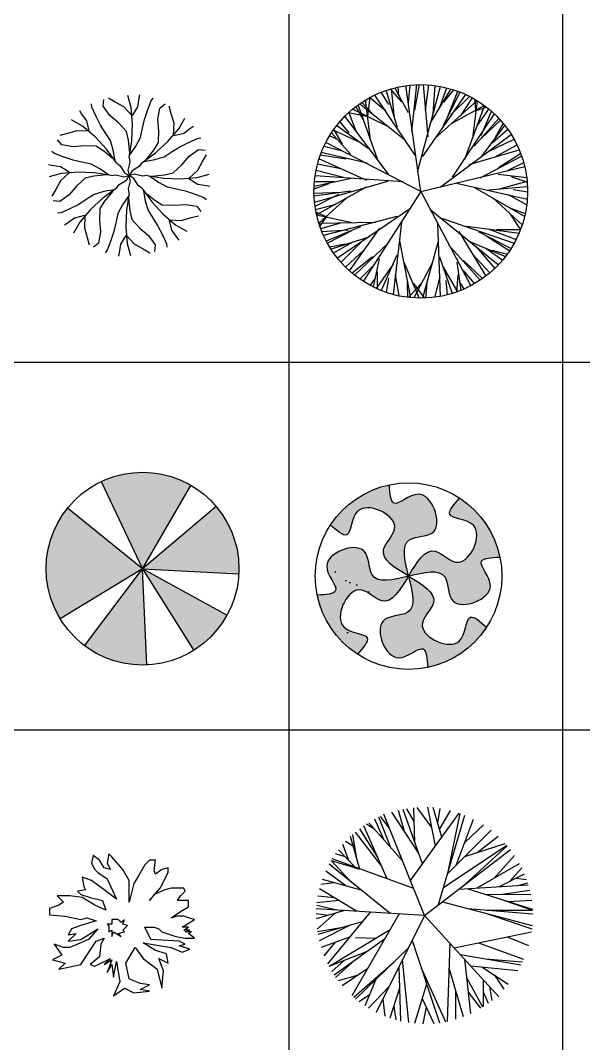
# Model space of a CAD drawing. Header units: millimetres. Extents: x -4017 to 59953, y -688 to 66564.
# Drawn here: x 44134 to 48567, y 26138 to 34195 of the extents above; entities that cross this region are included whole.
import ezdxf

# ---------------------------------------------------------------- set-up
doc = ezdxf.new("R2010")
doc.units = ezdxf.units.MM
doc.layers.add('www.cad-blocks.net', color=7, linetype='Continuous')

# ---------------------------------------------------------------- blocks, each defined once
blk = doc.blocks.new('A$C516926BB')
for p, q in [((48.7041, 38.5194), (48.7041, 0)), ((50.8593, 38.5194), (50.8593, 0)), ((0, 22.1292), (62.4121, 22.1292)), ((0, 19.2339), (62.4121, 19.2339))]:
    blk.add_line(p, q)
blk = doc.blocks.new('A$C7483097A')
for p, q in [((0.4303, 1.1815), (0.4357, 1.2341)), ((0.5249, 1.213), (0.4726, 1.2445)), ((0.5933, 1.1761), (0.5249, 1.213)), ((0.651, 1.1711), (0.6248, 1.2656)), ((0.7036, 1.1761), (0.714, 1.2445)), ((0.714, 1.2445), (0.7194, 1.2706)), ((0.7824, 1.1553), (0.8085, 1.2234)), ((0.8085, 1.2234), (0.8243, 1.2445)), ((0.2602, 1.1217), (0.2455, 1.144)), ((0.342, 1.1736), (0.3382, 1.1997)), ((0.3716, 1.107), (0.342, 1.1736)), ((0.483, 1.1081), (0.4303, 1.1815)), ((0.6563, 1.1081), (0.5933, 1.1761)), ((0.6617, 1.0397), (0.651, 1.1711)), ((0.6617, 1.1081), (0.7036, 1.1761)), ((0.7562, 1.0766), (0.7824, 1.1553)), ((0.8619, 1.0773), (0.8766, 1.1664)), ((0.8766, 1.1664), (0.9176, 1.1999)), ((0.9657, 1.1219), (0.951, 1.1811)), ((0.2675, 1.0252), (0.1822, 1.0736)), ((0.3012, 1.066), (0.2602, 1.1217)), ((0.3197, 0.9883), (0.3012, 1.066)), ((0.4088, 1.0329), (0.3716, 1.107)), ((0.5514, 1.0501), (0.483, 1.1081)), ((0.6144, 0.9821), (0.5514, 1.0501)), ((0.7405, 1.0082), (0.7562, 1.0766)), ((0.8693, 0.9879), (0.8619, 1.0773)), ((0.988, 1.0474), (0.9657, 1.1219)), ((0.9845, 0.9547), (0.988, 1.0474)), ((1.0252, 1.0031), (1.0736, 1.0884)), ((0.2232, 0.988), (0.1488, 0.9657)), ((0.3159, 0.9845), (0.2232, 0.988)), ((0.368, 0.9399), (0.2675, 1.0252)), ((0.446, 0.9734), (0.4088, 1.0329)), ((0.4868, 0.9103), (0.446, 0.9734)), ((0.6302, 0.9137), (0.6144, 0.9821)), ((0.6563, 0.9083), (0.6617, 1.0397)), ((0.7247, 0.9348), (0.7405, 1.0082)), ((0.8657, 0.8953), (0.8693, 0.9879)), ((0.9399, 0.9026), (1.0252, 1.0031)), ((0.9883, 0.9509), (1.066, 0.9694)), ((1.066, 0.9694), (1.1217, 1.0104)), ((1.1217, 1.0104), (1.144, 1.0251)), ((0.1042, 0.8766), (0.0708, 0.9176)), ((0.1488, 0.9657), (0.0895, 0.951)), ((0.4571, 0.8432), (0.368, 0.9399)), ((0.509, 0.8359), (0.4868, 0.9103)), ((0.6404, 0.8134), (0.6302, 0.9137)), ((0.6352, 0.7769), (0.6563, 0.9083)), ((0.6878, 0.8664), (0.7247, 0.9348)), ((0.8285, 0.8358), (0.8657, 0.8953)), ((0.8432, 0.8135), (0.9399, 0.9026)), ((1.0329, 0.8618), (1.107, 0.899)), ((1.107, 0.899), (1.1736, 0.9286)), ((1.1736, 0.9286), (1.1997, 0.9324)), ((0.0473, 0.8085), (0.0261, 0.8243)), ((0.1153, 0.7824), (0.0473, 0.8085)), ((0.1933, 0.8619), (0.1042, 0.8766)), ((0.2827, 0.8693), (0.1933, 0.8619)), ((0.3753, 0.8657), (0.2827, 0.8693)), ((0.4348, 0.8285), (0.3753, 0.8657)), ((0.5129, 0.7649), (0.4348, 0.8285)), ((0.5351, 0.7354), (0.4571, 0.8432)), ((0.5239, 0.7541), (0.509, 0.8359)), ((0.6406, 0.7981), (0.6878, 0.8664)), ((0.7354, 0.7355), (0.8432, 0.8135)), ((0.7649, 0.7577), (0.8285, 0.8358)), ((0.9103, 0.7839), (0.9734, 0.8246)), ((0.9734, 0.8246), (1.0329, 0.8618)), ((1.1081, 0.7876), (1.1815, 0.8403)), ((1.1815, 0.8403), (1.2341, 0.8349)), ((0.194, 0.7562), (0.1153, 0.7824)), ((0.2624, 0.7405), (0.194, 0.7562)), ((0.3358, 0.7247), (0.2624, 0.7405)), ((0.5351, 0.7354), (0.5647, 0.7134)), ((0.6406, 0.7404), (0.6248, 0.6774)), ((0.6352, 0.7769), (0.6406, 0.7404)), ((0.7354, 0.7355), (0.7134, 0.7059)), ((0.7541, 0.7467), (0.8359, 0.7616)), ((0.8359, 0.7616), (0.9103, 0.7839)), ((1.0501, 0.7192), (1.1081, 0.7876)), ((1.1761, 0.6773), (1.213, 0.7457)), ((1.213, 0.7457), (1.2445, 0.798)), ((0.0261, 0.714), (0, 0.7194)), ((0.0995, 0.651), (0.005, 0.6248)), ((0.0945, 0.7036), (0.0261, 0.714)), ((0.1625, 0.6617), (0.0945, 0.7036)), ((0.1625, 0.6563), (0.0945, 0.5933)), ((0.2309, 0.6617), (0.0995, 0.651)), ((0.3623, 0.6563), (0.2309, 0.6617)), ((0.4042, 0.6878), (0.3358, 0.7247)), ((0.4937, 0.6352), (0.3623, 0.6563)), ((0.4726, 0.6406), (0.4042, 0.6878)), ((0.5647, 0.7134), (0.5981, 0.6577)), ((0.5982, 0.6576), (0.6353, 0.6353)), ((0.6248, 0.6773), (0.6353, 0.6353)), ((0.6576, 0.6725), (0.6353, 0.6353)), ((0.6773, 0.6458), (0.6353, 0.6353)), ((0.7134, 0.7059), (0.6577, 0.6725)), ((0.7404, 0.63), (0.6774, 0.6458)), ((0.9137, 0.6404), (0.9821, 0.6562)), ((0.9821, 0.6562), (1.0501, 0.7192)), ((1.1081, 0.6143), (1.1761, 0.6773)), ((1.1711, 0.6197), (1.2656, 0.6458)), ((0.0945, 0.5933), (0.0576, 0.5249)), ((0.2885, 0.6144), (0.2205, 0.5514)), ((0.3569, 0.6302), (0.2885, 0.6144)), ((0.4572, 0.6404), (0.3569, 0.6302)), ((0.4937, 0.6352), (0.5302, 0.6406)), ((0.5302, 0.6406), (0.5932, 0.6248)), ((0.5352, 0.5351), (0.5573, 0.5647)), ((0.5573, 0.5647), (0.613, 0.5981)), ((0.5933, 0.6248), (0.6353, 0.6353)), ((0.613, 0.5982), (0.6353, 0.6353)), ((0.63, 0.5302), (0.6458, 0.5932)), ((0.6458, 0.5933), (0.6353, 0.6353)), ((0.6725, 0.613), (0.6353, 0.6353)), ((0.7059, 0.5573), (0.6725, 0.613)), ((0.7769, 0.6354), (0.7404, 0.63)), ((0.7769, 0.6354), (0.9083, 0.6143)), ((0.7981, 0.63), (0.8664, 0.5828)), ((0.8134, 0.6302), (0.9137, 0.6404)), ((0.8664, 0.5828), (0.9348, 0.5459)), ((0.9083, 0.6143), (1.0397, 0.6089)), ((1.0397, 0.6089), (1.1711, 0.6197)), ((1.1081, 0.6089), (1.1761, 0.567)), ((1.1761, 0.567), (1.2445, 0.5566)), ((0.0576, 0.5249), (0.0261, 0.4726)), ((0.2205, 0.5514), (0.1625, 0.483)), ((0.3603, 0.4868), (0.2973, 0.446)), ((0.4347, 0.509), (0.3603, 0.4868)), ((0.5352, 0.5351), (0.4274, 0.4571)), ((0.5165, 0.5239), (0.4347, 0.509)), ((0.5058, 0.5129), (0.4421, 0.4348)), ((0.6354, 0.4937), (0.6143, 0.3623)), ((0.6354, 0.4937), (0.63, 0.5302)), ((0.7355, 0.5352), (0.7059, 0.5573)), ((0.7355, 0.5352), (0.8135, 0.4274)), ((0.7467, 0.5165), (0.7616, 0.4347)), ((0.7577, 0.5058), (0.8358, 0.4421)), ((0.9348, 0.5459), (1.0082, 0.5301)), ((1.0082, 0.5301), (1.0766, 0.5144)), ((1.0766, 0.5144), (1.1553, 0.4882)), ((1.1553, 0.4882), (1.2234, 0.4621)), ((1.2445, 0.5566), (1.2706, 0.5513)), ((0.0891, 0.4303), (0.0365, 0.4357)), ((0.1625, 0.483), (0.0891, 0.4303)), ((0.2378, 0.4088), (0.1636, 0.3716)), ((0.2973, 0.446), (0.2378, 0.4088)), ((0.4274, 0.4571), (0.3307, 0.368)), ((0.4421, 0.4348), (0.4049, 0.3753)), ((0.5828, 0.4042), (0.5459, 0.3358)), ((0.63, 0.4726), (0.5828, 0.4042)), ((0.6302, 0.4572), (0.6404, 0.3569)), ((0.7616, 0.4347), (0.7839, 0.3603)), ((0.8135, 0.4274), (0.9026, 0.3307)), ((0.8358, 0.4421), (0.8953, 0.4049)), ((0.8953, 0.4049), (0.9879, 0.4014)), ((0.9879, 0.4014), (1.0773, 0.4087)), ((1.0773, 0.4087), (1.1664, 0.394)), ((1.2234, 0.4621), (1.2445, 0.4463)), ((0.097, 0.342), (0.0709, 0.3382)), ((0.1636, 0.3716), (0.097, 0.342)), ((0.3307, 0.368), (0.2454, 0.2675)), ((0.4049, 0.3753), (0.4014, 0.2827)), ((0.5459, 0.3358), (0.5301, 0.2624)), ((0.6143, 0.3623), (0.6089, 0.2309)), ((0.6404, 0.3569), (0.6562, 0.2885)), ((0.7839, 0.3603), (0.8246, 0.2973)), ((0.9026, 0.3307), (1.0031, 0.2454)), ((1.1664, 0.394), (1.1999, 0.353)), ((0.1489, 0.2602), (0.1266, 0.2455)), ((0.2046, 0.3012), (0.1489, 0.2602)), ((0.2454, 0.2675), (0.197, 0.1822)), ((0.2823, 0.3197), (0.2046, 0.3012)), ((0.2861, 0.3159), (0.2826, 0.2232)), ((0.4014, 0.2827), (0.4087, 0.1933)), ((0.5301, 0.2624), (0.5144, 0.194)), ((0.6562, 0.2885), (0.7192, 0.2205)), ((0.8246, 0.2973), (0.8618, 0.2378)), ((0.9509, 0.2823), (0.9694, 0.2046)), ((0.9547, 0.2861), (1.0474, 0.2826)), ((1.0031, 0.2454), (1.0884, 0.197)), ((1.0474, 0.2826), (1.1219, 0.3049)), ((1.1219, 0.3049), (1.1811, 0.3196)), ((0.2826, 0.2232), (0.3049, 0.1488)), ((0.4087, 0.1933), (0.394, 0.1042)), ((0.5144, 0.194), (0.4882, 0.1153)), ((0.6089, 0.1625), (0.567, 0.0945)), ((0.6089, 0.2309), (0.6197, 0.0995)), ((0.6143, 0.1625), (0.6773, 0.0945)), ((0.7192, 0.2205), (0.7876, 0.1625)), ((0.7876, 0.1625), (0.8403, 0.0891)), ((0.8618, 0.2378), (0.899, 0.1636)), ((0.899, 0.1636), (0.9286, 0.097)), ((0.9694, 0.2046), (1.0104, 0.1489)), ((0.3049, 0.1488), (0.3196, 0.0895)), ((0.394, 0.1042), (0.353, 0.0708)), ((0.4882, 0.1153), (0.4621, 0.0473)), ((0.567, 0.0945), (0.5566, 0.0261)), ((0.6197, 0.0995), (0.6458, 0.005)), ((0.6773, 0.0945), (0.7457, 0.0576)), ((0.8403, 0.0891), (0.8349, 0.0365)), ((0.9286, 0.097), (0.9324, 0.0709)), ((1.0104, 0.1489), (1.0251, 0.1266)), ((0.4621, 0.0473), (0.4463, 0.0261)), ((0.5566, 0.0261), (0.5513, 0)), ((0.7457, 0.0576), (0.798, 0.0261))]:
    blk.add_line(p, q)
blk = doc.blocks.new('A$C471C2EE2')
for p, q in [((0.5892, 1.5246), (0.5299, 1.6228)), ((0.6574, 1.3441), (0.5691, 1.6373)), ((0.691, 1.5454), (0.603, 1.6481)), ((0.6345, 1.4174), (0.6109, 1.6504)), ((0.745, 1.459), (0.6372, 1.6574)), ((0.6697, 1.5936), (0.6638, 1.6636)), ((0.8413, 0.8413), (0.724, 1.6743)), ((0.744, 1.5378), (0.7566, 1.6783)), ((0.7695, 1.3141), (0.8093, 1.6819)), ((0.7932, 1.4804), (0.8322, 1.6825)), ((0.8162, 0.9957), (0.9973, 1.6679)), ((0.8986, 1.272), (0.8627, 1.6823)), ((0.8791, 1.481), (0.9048, 1.6801)), ((0.9179, 1.3814), (1.0813, 1.6476)), ((0.9376, 1.4514), (0.955, 1.6748)), ((0.9919, 1.5045), (1.0457, 1.6573)), ((1.0202, 1.3628), (1.1518, 1.6231)), ((1.0236, 1.545), (1.1008, 1.6415)), ((1.0542, 1.4318), (1.1335, 1.6301)), ((0.4551, 1.4562), (0.378, 1.5435)), ((0.4446, 1.2487), (0.4064, 1.5614)), ((0.4235, 1.4349), (0.4424, 1.582)), ((0.5672, 1.4726), (0.4379, 1.5795)), ((0.7978, 1.1259), (0.4784, 1.6003)), ((0.8541, 1.1144), (1.1971, 1.6036)), ((0.9511, 1.2572), (1.2851, 1.5559)), ((1.0766, 1.4444), (1.2258, 1.5895)), ((1.1587, 1.4417), (1.2489, 1.5772)), ((1.2509, 1.2609), (1.2879, 1.5542)), ((1.2758, 1.4713), (1.2688, 1.5658)), ((0.4173, 1.4305), (0.2721, 1.4608)), ((0.3345, 1.307), (0.2759, 1.4643)), ((0.5863, 1.3496), (0.3033, 1.4881)), ((0.3868, 1.4076), (0.3296, 1.509)), ((0.4998, 1.0942), (0.3481, 1.5228)), ((0.7142, 1.2468), (0.3589, 1.5305)), ((1.082, 1.376), (1.3414, 1.5177)), ((1.0908, 0.9531), (1.4206, 1.4513)), ((1.1882, 1.0957), (1.344, 1.5158)), ((1.2687, 1.4762), (1.3592, 1.5042)), ((1.284, 1.3563), (1.3771, 1.4898)), ((1.3165, 1.2809), (1.397, 1.4729)), ((0.2782, 1.3033), (0.2049, 1.3915)), ((0.5866, 0.9756), (0.2431, 1.4328)), ((1.2613, 1.1985), (1.4554, 1.4163)), ((1.313, 1.2554), (1.4686, 1.4018)), ((1.4295, 1.2684), (1.4911, 1.3755)), ((0.2891, 1.1346), (0.137, 1.3015)), ((0.3647, 1.2254), (0.1523, 1.324)), ((0.2252, 1.214), (0.157, 1.3307)), ((0.4264, 1.1798), (0.1784, 1.3592)), ((1.316, 1.1101), (1.5039, 1.3596)), ((1.4035, 1.224), (1.526, 1.33)), ((0.8413, 0.8413), (0.0926, 1.225)), ((0.1867, 1.2499), (0.1225, 1.2784)), ((0.9942, 0.8745), (1.5536, 1.2889)), ((1.3739, 1.1541), (1.5754, 1.2521)), ((0.4181, 1.064), (0.0575, 1.1469)), ((0.2151, 1.1614), (0.0782, 1.1955)), ((1.2212, 1.0522), (1.6162, 1.1688)), ((1.4228, 1.1105), (1.5988, 1.2072)), ((1.4537, 1.0303), (1.6275, 1.1405)), ((0.2245, 1.0151), (0.0279, 1.0561)), ((0.4155, 0.9282), (0.0397, 1.0966)), ((0.2532, 1.0961), (0.0495, 1.1255)), ((1.3076, 0.9474), (1.6354, 1.119)), ((1.5251, 1.0055), (1.6512, 1.0686)), ((0.2332, 0.9501), (0.0165, 1.0069)), ((0.8413, 0.8413), (1.6595, 1.0369)), ((1.4514, 0.9777), (1.6755, 0.9499)), ((0.1166, 0.8996), (0.0002, 0.8583)), ((0.3058, 0.9459), (0.0008, 0.8787)), ((0.1653, 0.9163), (0.0033, 0.9155)), ((0.579, 0.9186), (0.0044, 0.7549)), ((0.7035, 0.9155), (0.0091, 0.9647)), ((1.1221, 0.9049), (1.6804, 0.7812)), ((1.4531, 0.8596), (1.6786, 0.9229)), ((1.5516, 0.959), (1.6793, 0.9147)), ((0.2136, 0.8336), (0.0002, 0.8236)), ((0.2899, 0.8432), (0.0008, 0.8041)), ((0.1943, 0.8165), (0.0083, 0.7231)), ((0.4123, 0.8738), (0.0206, 0.656)), ((0.8413, 0.8413), (0.3884, 0.1323)), ((0.8413, 0.8413), (1.2356, 0.0981)), ((1.2651, 0.8713), (1.6592, 0.6445)), ((1.3765, 0.8541), (1.6817, 0.8791)), ((1.5291, 0.8172), (1.6759, 0.7359)), ((1.5695, 0.8566), (1.6825, 0.8374)), ((0.17, 0.7381), (0.0124, 0.6973)), ((0.2572, 0.789), (0.0383, 0.5903)), ((1.4076, 0.7899), (1.64, 0.5772)), ((0.1036, 0.6371), (0.0166, 0.6748)), ((0.3106, 0.5918), (0.0214, 0.6529)), ((0.1014, 0.6455), (0.0452, 0.5691)), ((0.7598, 0.7077), (0.185, 0.3149)), ((0.9117, 0.7016), (1.4531, 0.2638)), ((1.5447, 0.6622), (1.626, 0.5382)), ((1.5548, 0.7067), (1.6643, 0.667)), ((0.4872, 0.5968), (0.0393, 0.5873)), ((0.2096, 0.5918), (0.0529, 0.5475)), ((0.6538, 0.6422), (0.0751, 0.4938)), ((0.6891, 0.5968), (0.6231, 0.0288)), ((0.9732, 0.5853), (0.9933, 0.0139)), ((1.0121, 0.6277), (1.577, 0.4332)), ((1.204, 0.5674), (1.6157, 0.5125)), ((0.2702, 0.5363), (0.0625, 0.5232)), ((0.3661, 0.5615), (0.0968, 0.4495)), ((0.2954, 0.5313), (0.1061, 0.4323)), ((0.5175, 0.5514), (0.2779, 0.2165)), ((1.1406, 0.5263), (1.3525, 0.1731)), ((1.2924, 0.5242), (1.5518, 0.3908)), ((1.3604, 0.4883), (1.5411, 0.3744)), ((1.3705, 0.5472), (1.5919, 0.4615)), ((1.4362, 0.5422), (1.6276, 0.5422)), ((0.245, 0.4254), (0.1236, 0.4023)), ((0.4317, 0.4809), (0.1345, 0.385)), ((0.2954, 0.4355), (0.1551, 0.3545)), ((0.3711, 0.4406), (0.2126, 0.2822)), ((0.5882, 0.4355), (0.3187, 0.182)), ((0.674, 0.4506), (0.7592, 0.004)), ((0.9766, 0.4384), (0.8557, 0.0001)), ((1.0609, 0.4165), (1.3091, 0.1421)), ((1.2205, 0.4491), (1.509, 0.3296)), ((1.2776, 0.404), (1.4229, 0.2334)), ((0.3964, 0.3801), (0.2473, 0.2455)), ((0.462, 0.3246), (0.3009, 0.1965)), ((0.6538, 0.3397), (0.5301, 0.0596)), ((0.9878, 0.3263), (1.0885, 0.0371)), ((1.2476, 0.3457), (1.3854, 0.1996)), ((1.3527, 0.3929), (1.486, 0.3009)), ((1.4022, 0.3788), (1.5213, 0.346)), ((0.462, 0.249), (0.3611, 0.1505)), ((0.5125, 0.3095), (0.4653, 0.0887)), ((0.6235, 0.2692), (0.4898, 0.0769)), ((0.7043, 0.2893), (0.8291, 0.0001)), ((0.9334, 0.2801), (0.7857, 0.0018)), ((1.0123, 0.2535), (1.13, 0.0511)), ((1.1262, 0.2848), (1.1554, 0.0609)), ((1.1777, 0.2958), (1.3279, 0.1551)), ((0.4973, 0.2087), (0.4973, 0.0735)), ((0.6387, 0.1835), (0.6674, 0.0182)), ((0.9903, 0.1693), (0.9484, 0.0068)), ((1.1332, 0.1831), (1.1223, 0.0483)), ((1.1716, 0.2204), (1.2643, 0.1141)), ((0.4822, 0.1583), (0.4411, 0.1013)), ((0.5882, 0.1583), (0.5693, 0.0452)), ((0.7346, 0.123), (0.7362, 0.0066)), ((0.8441, 0.1154), (0.7445, 0.0056)), ((0.78, 0.118), (0.8705, 0.0005)), ((0.8898, 0.1168), (0.8788, 0.0008)), ((1.0385, 0.1401), (1.0483, 0.0259)), ((1.1442, 0.1316), (1.1806, 0.0715))]:
    blk.add_line(p, q)
blk.add_circle((0.8413, 0.8413), 0.8413)
blk.add_point((0.8413, 0.8413))
blk.add_point((0.8413, 0.8413))
blk.add_point((0.8413, 0.8413))
blk.add_point((0.8413, 0.8413))
blk = doc.blocks.new('A$C6AF2727C')
h = blk.add_hatch(color=256)
h.paths.add_polyline_path([(0.949, 0.949), (1.425, 1.769, 0.247167), (0.542, 1.806)])
h.paths.add_polyline_path([(0.21, 1.543, 0.17108), (0, 0.949, 0.137522), (0.138, 0.455), (0.949, 0.949)])
h.paths.add_polyline_path([(0.949, 0.949), (0.379, 0.19, 0.173682), (0.99, 0.001)])
h.paths.add_polyline_path([(0.949, 0.949), (1.453, 0.145, 0.127631), (1.78, 0.492)])
h.paths.add_polyline_path([(0.949, 0.949), (1.896, 0.899, 0.013125), (1.897, 0.949, 0.177006), (1.674, 1.56)])
for points in [[(0.542, 1.806), (0.949, 0.949), (0.21, 1.543)], [(1.674, 1.56), (0.949, 0.949), (1.425, 1.769)], [(0.379, 0.19), (0.949, 0.949), (0.138, 0.455)], [(1.78, 0.492), (0.949, 0.949), (1.896, 0.899)], [(0.99, 0.001), (0.949, 0.949), (1.453, 0.145)]]:
    blk.add_lwpolyline(points)
blk.add_circle((0.949, 0.949), 0.949)
blk = doc.blocks.new('A$C17625ABE')
h = blk.add_hatch(color=256)
edge = h.paths.add_edge_path()
edge.add_spline(control_points=[(0.6122, 0.6122), (0.5102, 0.5868), (0.3362, 0.5434), (0.3702, 0.8751), (-0.0386, 0.7249), (0.2005, 0.4977), (0.0686, 0.4903), (0.0129, 0.4871)], knot_values=[0, 0, 0, 0, 0.239287, 0.408103, 0.671023, 0.841481, 0.966007, 0.966007, 0.966007, 0.966007], degree=3, periodic=0)
edge.add_arc((0.6122, 0.6122), 0.6122, 191.78919, 236.78919)
edge.add_spline(control_points=[(0.2769, 0.1), (0.314, 0.1416), (0.402, 0.2401), (0.0723, 0.2317), (0.2552, 0.627), (0.4657, 0.3684), (0.558, 0.5221), (0.6122, 0.6122)], knot_values=[0, 0, 0, 0, 0.124526, 0.294984, 0.557904, 0.72672, 0.966007, 0.966007, 0.966007, 0.966007], degree=3, periodic=0)
edge = h.paths.add_edge_path()
edge.add_spline(control_points=[(0.6122, 0.6122), (0.6376, 0.5102), (0.681, 0.3362), (0.3493, 0.3702), (0.4995, -0.0386), (0.7267, 0.2005), (0.7342, 0.0686), (0.7373, 0.0129)], knot_values=[0, 0, 0, 0, 0.239287, 0.408103, 0.671023, 0.841481, 0.966007, 0.966007, 0.966007, 0.966007], degree=3, periodic=0)
edge.add_arc((0.6122, 0.6122), 0.6122, 281.78919, 326.78919)
edge.add_spline(control_points=[(1.1244, 0.2769), (1.0828, 0.314), (0.9843, 0.402), (0.9927, 0.0723), (0.5974, 0.2552), (0.8561, 0.4657), (0.7023, 0.558), (0.6122, 0.6122)], knot_values=[0, 0, 0, 0, 0.124526, 0.294984, 0.557904, 0.72672, 0.966007, 0.966007, 0.966007, 0.966007], degree=3, periodic=0)
edge = h.paths.add_edge_path()
edge.add_spline(control_points=[(0.6122, 0.6122), (0.7142, 0.6376), (0.8882, 0.681), (0.8542, 0.3493), (1.263, 0.4995), (1.024, 0.7267), (1.1558, 0.7342), (1.2115, 0.7373)], knot_values=[0, 0, 0, 0, 0.239287, 0.408103, 0.671023, 0.841481, 0.966007, 0.966007, 0.966007, 0.966007], degree=3, periodic=0)
edge.add_arc((0.6122, 0.6122), 0.6122, 11.78919, 56.78919)
edge.add_spline(control_points=[(0.9475, 1.1244), (0.9104, 1.0828), (0.8224, 0.9843), (1.1521, 0.9927), (0.9693, 0.5974), (0.7587, 0.8561), (0.6664, 0.7023), (0.6122, 0.6122)], knot_values=[0, 0, 0, 0, 0.124526, 0.294984, 0.557904, 0.72672, 0.966007, 0.966007, 0.966007, 0.966007], degree=3, periodic=0)
edge = h.paths.add_edge_path()
edge.add_spline(control_points=[(0.6122, 0.6122), (0.5868, 0.7142), (0.5434, 0.8882), (0.8751, 0.8542), (0.7249, 1.263), (0.4977, 1.024), (0.4903, 1.1558), (0.4871, 1.2115)], knot_values=[0, 0, 0, 0, 0.239287, 0.408103, 0.671023, 0.841481, 0.966007, 0.966007, 0.966007, 0.966007], degree=3, periodic=0)
edge.add_arc((0.6122, 0.6122), 0.6122, 101.78919, 146.78919)
edge.add_spline(control_points=[(0.1, 0.9475), (0.1416, 0.9104), (0.2401, 0.8224), (0.2317, 1.1521), (0.627, 0.9693), (0.3684, 0.7587), (0.5221, 0.6664), (0.6122, 0.6122)], knot_values=[0, 0, 0, 0, 0.124526, 0.294984, 0.557904, 0.72672, 0.966007, 0.966007, 0.966007, 0.966007], degree=3, periodic=0)
h = blk.add_hatch()
h.set_pattern_fill('AR-SAND', color=256, scale=0.07, style=0)
h.set_pattern_definition([(37.5, (-23.3706, -105.8497), (-0.112, 3.42589), [0, -2.70256, 0, -3.0226, 0, -2.88925]), (7.5, (-23.3706, -105.8497), (3.14666, 5.01778), [0, -1.45796, 0, -2.43586, 0, -0.93345]), (327.5, (-25.5575, -105.8497), (5.53695, 0.01006), [0, -0.889, 0, -3.2004, 0, -4.1783]), (317.5, (-25.5575, -105.8497), (5.3449, 1.5605), [0, -0.4445, 0, -2.09804, 0, -2.4003])])
edge = h.paths.add_edge_path()
edge.add_spline(control_points=[(0.2769, 0.1), (0.314, 0.1416), (0.402, 0.2401), (0.0723, 0.2317), (0.2552, 0.627), (0.4657, 0.3684), (0.558, 0.5221), (0.6122, 0.6122)], knot_values=[0, 0, 0, 0, 0.124526, 0.294984, 0.557904, 0.72672, 0.966007, 0.966007, 0.966007, 0.966007], degree=3, periodic=0)
edge.add_spline(control_points=[(0.6122, 0.6122), (0.5102, 0.5868), (0.3362, 0.5434), (0.3702, 0.8751), (-0.0386, 0.7249), (0.2005, 0.4977), (0.0686, 0.4903), (0.0129, 0.4871)], knot_values=[0, 0, 0, 0, 0.239287, 0.408103, 0.671023, 0.841481, 0.966007, 0.966007, 0.966007, 0.966007], degree=3, periodic=0)
edge.add_arc((0.6122, 0.6122), 0.6122, 191.78919, 236.78919)
edge = h.paths.add_edge_path()
edge.add_spline(control_points=[(0.6122, 0.6122), (0.6376, 0.5102), (0.681, 0.3362), (0.3493, 0.3702), (0.4995, -0.0386), (0.7267, 0.2005), (0.7342, 0.0686), (0.7373, 0.0129)], knot_values=[0, 0, 0, 0, 0.239287, 0.408103, 0.671023, 0.841481, 0.966007, 0.966007, 0.966007, 0.966007], degree=3, periodic=0)
edge.add_arc((0.6122, 0.6122), 0.6122, 281.78919, 326.78919)
edge.add_spline(control_points=[(1.1244, 0.2769), (1.0828, 0.314), (0.9843, 0.402), (0.9927, 0.0723), (0.5974, 0.2552), (0.8561, 0.4657), (0.7023, 0.558), (0.6122, 0.6122)], knot_values=[0, 0, 0, 0, 0.124526, 0.294984, 0.557904, 0.72672, 0.966007, 0.966007, 0.966007, 0.966007], degree=3, periodic=0)
edge = h.paths.add_edge_path()
edge.add_spline(control_points=[(0.6122, 0.6122), (0.7142, 0.6376), (0.8882, 0.681), (0.8542, 0.3493), (1.263, 0.4995), (1.024, 0.7267), (1.1558, 0.7342), (1.2115, 0.7373)], knot_values=[0, 0, 0, 0, 0.239287, 0.408103, 0.671023, 0.841481, 0.966007, 0.966007, 0.966007, 0.966007], degree=3, periodic=0)
edge.add_arc((0.6122, 0.6122), 0.6122, 11.78919, 56.78919)
edge.add_spline(control_points=[(0.9475, 1.1244), (0.9104, 1.0828), (0.8224, 0.9843), (1.1521, 0.9927), (0.9693, 0.5974), (0.7587, 0.8561), (0.6664, 0.7023), (0.6122, 0.6122)], knot_values=[0, 0, 0, 0, 0.124526, 0.294984, 0.557904, 0.72672, 0.966007, 0.966007, 0.966007, 0.966007], degree=3, periodic=0)
edge = h.paths.add_edge_path()
edge.add_spline(control_points=[(0.6122, 0.6122), (0.5868, 0.7142), (0.5434, 0.8882), (0.8751, 0.8542), (0.7249, 1.263), (0.4977, 1.024), (0.4903, 1.1558), (0.4871, 1.2115)], knot_values=[0, 0, 0, 0, 0.239287, 0.408103, 0.671023, 0.841481, 0.966007, 0.966007, 0.966007, 0.966007], degree=3, periodic=0)
edge.add_arc((0.6122, 0.6122), 0.6122, 101.78919, 146.78919)
edge.add_spline(control_points=[(0.1, 0.9475), (0.1416, 0.9104), (0.2401, 0.8224), (0.2317, 1.1521), (0.627, 0.9693), (0.3684, 0.7587), (0.5221, 0.6664), (0.6122, 0.6122)], knot_values=[0, 0, 0, 0, 0.124526, 0.294984, 0.557904, 0.72672, 0.966007, 0.966007, 0.966007, 0.966007], degree=3, periodic=0)
h = blk.add_hatch()
h.set_pattern_fill('AR-SAND', color=256, scale=0.007, style=0)
h.set_pattern_definition([(37.5, (-23.37055, -105.84974), (-0.0112002, 0.3425893), [0, -0.270256, 0, -0.30226, 0, -0.288925]), (7.5, (-23.37055, -105.84974), (0.3146663, 0.5017776), [0, -0.145796, 0, -0.243586, 0, -0.093345]), (327.5, (-23.58925, -105.84974), (0.55369466, 0.001006), [0, -0.0889, 0, -0.32004, 0, -0.41783]), (317.5, (-23.58925, -105.84974), (0.5344895, 0.1560505), [0, -0.04445, 0, -0.209804, 0, -0.24003])])
edge = h.paths.add_edge_path()
edge.add_spline(control_points=[(0.2769, 0.1), (0.314, 0.1416), (0.402, 0.2401), (0.0723, 0.2317), (0.2552, 0.627), (0.4657, 0.3684), (0.558, 0.5221), (0.6122, 0.6122)], knot_values=[0, 0, 0, 0, 0.124526, 0.294984, 0.557904, 0.72672, 0.966007, 0.966007, 0.966007, 0.966007], degree=3, periodic=0)
edge.add_spline(control_points=[(0.6122, 0.6122), (0.5102, 0.5868), (0.3362, 0.5434), (0.3702, 0.8751), (-0.0386, 0.7249), (0.2005, 0.4977), (0.0686, 0.4903), (0.0129, 0.4871)], knot_values=[0, 0, 0, 0, 0.239287, 0.408103, 0.671023, 0.841481, 0.966007, 0.966007, 0.966007, 0.966007], degree=3, periodic=0)
edge.add_arc((0.6122, 0.6122), 0.6122, 191.78919, 236.78919)
blk.add_circle((0.6122, 0.6122), 0.6122)
for points in [[(0.6122, 0.6122), (0.6202, 0.8514), (0.7795, 0.9072), (0.6767, 1.1491), (0.5166, 1.0905), (0.4871, 1.2115)], [(0.6122, 0.6122), (0.4487, 0.7869), (0.5219, 0.9391), (0.2781, 1.0375), (0.2064, 0.8828), (0.1, 0.9475)], [(0.6122, 0.6122), (0.7869, 0.7757), (0.9391, 0.7025), (1.0375, 0.9463), (0.8828, 1.018), (0.9475, 1.1244)], [(0.6122, 0.6122), (0.3731, 0.6202), (0.3172, 0.7795), (0.0753, 0.6767), (0.1339, 0.5166), (0.0129, 0.4871)], [(0.6122, 0.6122), (0.8514, 0.6042), (0.9072, 0.4449), (1.1491, 0.5477), (1.0905, 0.7078), (1.2115, 0.7373)], [(0.6122, 0.6122), (0.4375, 0.4487), (0.2853, 0.5219), (0.187, 0.2781), (0.3416, 0.2064), (0.2769, 0.1)], [(0.6122, 0.6122), (0.6042, 0.3731), (0.4449, 0.3172), (0.5477, 0.0753), (0.7078, 0.1339), (0.7373, 0.0129)], [(0.6122, 0.6122), (0.7757, 0.4375), (0.7025, 0.2853), (0.9463, 0.187), (1.018, 0.3416), (1.1244, 0.2769)]]:
    blk.add_spline(points, degree=3)
blk = doc.blocks.new('A$C7DC43701')
for p, q in [((0.3441, 1.1061), (0.3318, 1.0446)), ((0.3933, 1.0692), (0.3441, 1.1061)), ((0.4301, 1.0077), (0.3933, 1.0692)), ((0.467, 1.1183), (0.4547, 1.0446)), ((0.4916, 1.0938), (0.467, 1.1183)), ((0.5776, 0.9955), (0.4916, 1.0938)), ((0.7865, 1.0692), (0.7497, 1.0323)), ((0.8357, 1.0692), (0.7865, 1.0692)), ((0.8234, 0.9832), (0.8357, 1.0692)), ((0.3318, 1.0446), (0.3564, 0.9955)), ((0.3564, 0.9955), (0.381, 0.9709)), ((0.381, 0.9709), (0.4547, 0.9217)), ((0.4793, 0.9955), (0.4301, 1.0077)), ((0.4547, 1.0446), (0.4793, 0.9955)), ((0.6268, 0.9094), (0.5776, 0.9955)), ((0.7497, 1.0323), (0.7005, 0.9463)), ((0.8357, 0.9586), (0.8234, 0.9832)), ((0.8848, 0.9955), (0.8357, 0.9586)), ((0.8726, 0.848), (0.934, 0.9709)), ((0.934, 1.0077), (0.8848, 0.9955)), ((0.934, 0.9709), (0.934, 1.0077)), ((0.2581, 0.934), (0.2704, 0.8603)), ((0.3318, 0.9094), (0.2581, 0.934)), ((0.4301, 0.8357), (0.3318, 0.9094)), ((0.4547, 0.9217), (0.5285, 0.762)), ((0.6268, 0.7988), (0.6268, 0.9094)), ((0.7005, 0.9463), (0.6636, 0.8848)), ((0.2827, 0.8357), (0.2212, 0.8234)), ((0.2212, 0.8234), (0.2458, 0.7988)), ((0.2704, 0.8603), (0.2827, 0.8357)), ((0.5285, 0.762), (0.4301, 0.8357)), ((0.6636, 0.8848), (0.6268, 0.7374)), ((0.7865, 0.7497), (0.8726, 0.848)), ((0.9094, 0.8357), (0.8234, 0.7988)), ((0.9586, 0.848), (0.9094, 0.8357)), ((1.0569, 0.848), (0.9586, 0.848)), ((1.0323, 0.7865), (1.0692, 0.8234)), ((1.0692, 0.8234), (1.0569, 0.848)), ((0.0614, 0.7865), (0.1106, 0.7374)), ((0.1598, 0.7865), (0.0614, 0.7865)), ((0.1106, 0.7374), (0.0737, 0.7128)), ((0.2581, 0.7742), (0.1598, 0.7865)), ((0.2458, 0.7988), (0.3195, 0.7742)), ((0.3564, 0.7128), (0.2581, 0.7742)), ((0.3195, 0.7742), (0.4178, 0.7497)), ((0.4178, 0.7497), (0.4424, 0.6759)), ((0.6268, 0.7374), (0.6268, 0.7988)), ((0.8234, 0.7988), (0.7865, 0.7497)), ((1.0077, 0.7497), (1.0323, 0.7865)), ((1.0815, 0.7497), (1.0077, 0.7497)), ((1.0938, 0.7497), (1.0815, 0.7497)), ((1.0938, 0.7005), (1.0938, 0.7497)), ((0.0737, 0.7128), (0, 0.6882)), ((0, 0.6882), (0, 0.6391)), ((0.4424, 0.6759), (0.3564, 0.7128)), ((0.9586, 0.6145), (1.0323, 0.6636)), ((1.0323, 0.6636), (1.0938, 0.7005)), ((0, 0.6391), (0.1229, 0.6268)), ((0.1229, 0.6268), (0.2458, 0.6022)), ((0.2458, 0.6022), (0.2949, 0.6145)), ((0.3687, 0.5899), (0.2458, 0.553)), ((0.2949, 0.6145), (0.3687, 0.5899)), ((0.4547, 0.5653), (0.467, 0.553)), ((0.4916, 0.5653), (0.4547, 0.5653)), ((0.4916, 0.6022), (0.4916, 0.5653)), ((0.5407, 0.6022), (0.4916, 0.6022)), ((0.5653, 0.5776), (0.5407, 0.6022)), ((0.5899, 0.6022), (0.5653, 0.5776)), ((0.5776, 0.5653), (0.5899, 0.6022)), ((0.6145, 0.553), (0.5776, 0.5653)), ((1.0077, 0.6268), (0.9586, 0.6145)), ((1.0569, 0.6268), (1.0077, 0.6268)), ((1.0446, 0.5407), (1.1429, 0.6022)), ((1.0938, 0.6145), (1.0569, 0.6268)), ((1.1429, 0.6022), (1.0938, 0.6145)), ((0.1721, 0.5285), (0.1475, 0.4793)), ((0.2089, 0.4916), (0.1475, 0.4301)), ((0.1475, 0.4793), (0.2089, 0.4916)), ((0.2458, 0.553), (0.1721, 0.5285)), ((0.2458, 0.4424), (0.381, 0.5285)), ((0.381, 0.5285), (0.3072, 0.4424)), ((0.467, 0.553), (0.467, 0.5039)), ((0.467, 0.5039), (0.4916, 0.5162)), ((0.4916, 0.5162), (0.4916, 0.467)), ((0.4916, 0.467), (0.5039, 0.5039)), ((0.5039, 0.5039), (0.5653, 0.467)), ((0.5407, 0.4916), (0.5899, 0.5039)), ((0.5653, 0.467), (0.5407, 0.4916)), ((0.5776, 0.5162), (0.6145, 0.553)), ((0.5899, 0.5039), (0.5776, 0.5162)), ((0.7988, 0.4424), (0.7497, 0.5407)), ((0.7497, 0.5407), (0.8234, 0.5407)), ((0.8234, 0.5407), (0.8603, 0.5285)), ((0.8603, 0.5285), (0.8848, 0.5039)), ((0.8848, 0.5039), (0.9955, 0.467)), ((1.0938, 0.5407), (1.0446, 0.5407)), ((1.0569, 0.5162), (1.0938, 0.5407)), ((1.1061, 0.5162), (1.0569, 0.5162)), ((1.0692, 0.5039), (1.1061, 0.5162)), ((1.1183, 0.5039), (1.0692, 0.5039)), ((1.0938, 0.4916), (1.1183, 0.5039)), ((1.1429, 0.4547), (1.0938, 0.4916)), ((0.0369, 0.4056), (0.0983, 0.3195)), ((0.1106, 0.381), (0.0369, 0.4056)), ((0.1475, 0.4301), (0.2458, 0.4424)), ((0.3072, 0.4424), (0.1598, 0.381)), ((0.2458, 0.2458), (0.3687, 0.4301)), ((0.3687, 0.4301), (0.4301, 0.4547)), ((0.4056, 0.4056), (0.3933, 0.3072)), ((0.4301, 0.4547), (0.4056, 0.4056)), ((0.7374, 0.4178), (0.9586, 0.381)), ((0.8357, 0.3564), (0.7374, 0.4178)), ((1.02, 0.4301), (0.7988, 0.4424)), ((0.9955, 0.467), (1.0692, 0.4547)), ((1.0692, 0.4056), (1.02, 0.4301)), ((1.02, 0.3933), (1.0692, 0.4056)), ((1.0692, 0.4547), (1.1429, 0.4547)), ((0.1598, 0.381), (0.1106, 0.381)), ((0.6022, 0.2581), (0.6759, 0.381)), ((0.6759, 0.381), (0.7374, 0.2949)), ((0.9217, 0.3318), (0.8357, 0.3564)), ((0.934, 0.2581), (0.9217, 0.3318)), ((0.9586, 0.381), (1.0446, 0.3441)), ((1.1061, 0.3687), (1.02, 0.3933)), ((1.0446, 0.3441), (1.1061, 0.3687)), ((0.0983, 0.3195), (0.0246, 0.2827)), ((0.0246, 0.2827), (0.1229, 0.2581)), ((0.1229, 0.2581), (0.0737, 0.2089)), ((0.0737, 0.2089), (0.2458, 0.2458)), ((0.3933, 0.3072), (0.3195, 0.2458)), ((0.3195, 0.2458), (0.3564, 0.2335)), ((0.3564, 0.2335), (0.4793, 0.2949)), ((0.4793, 0.2949), (0.4301, 0.2458)), ((0.4301, 0.2458), (0.4916, 0.2827)), ((0.4916, 0.2827), (0.4547, 0.1843)), ((0.4547, 0.1843), (0.4916, 0.2458)), ((0.4916, 0.2458), (0.5039, 0.1475)), ((0.5039, 0.1475), (0.5285, 0.2704)), ((0.5285, 0.2704), (0.553, 0.1106)), ((0.6268, 0.1352), (0.6022, 0.2581)), ((0.7374, 0.2949), (0.848, 0.2089)), ((0.8971, 0.1966), (0.8603, 0.2949)), ((0.8603, 0.2949), (0.934, 0.2581)), ((0.848, 0.2089), (0.8848, 0.0614)), ((0.8848, 0.0614), (0.8971, 0.1966)), ((0.553, 0.1106), (0.5039, 0)), ((0.7128, 0.0983), (0.6268, 0.1352)), ((0.7865, 0.086), (0.7128, 0.0983)), ((0.7128, 0.0492), (0.7865, 0.086)), ((0.5039, 0), (0.5899, 0.0614)), ((0.5899, 0.0614), (0.6636, 0.0246)), ((0.6636, 0.0246), (0.7865, 0.0369)), ((0.7865, 0.0369), (0.7128, 0.0492))]:
    blk.add_line(p, q)
blk = doc.blocks.new('A$C6B6846A1')
for p, q in [((0.771, 1.5933), (0.7125, 1.6935)), ((0.7769, 1.4246), (0.7673, 1.7008)), ((0.9103, 1.5456), (0.7937, 1.703)), ((0.9387, 1.4011), (0.879, 1.7047)), ((0.9888, 1.4702), (0.9213, 1.7023)), ((0.9565, 1.5813), (0.9768, 1.696)), ((0.5836, 1.3923), (0.4943, 1.6261)), ((0.5778, 1.5393), (0.5066, 1.6317)), ((0.8526, 0.8525), (0.5329, 1.6518)), ((0.8044, 1.3469), (0.5961, 1.6656)), ((0.6945, 1.515), (0.648, 1.6802)), ((0.8356, 1.2588), (0.6835, 1.6882)), ((0.7418, 1.1295), (1.1264, 1.6599)), ((0.964, 0.9382), (1.1692, 1.6441)), ((0.9717, 1.5291), (1.0563, 1.6804)), ((1.0355, 1.1841), (1.1343, 1.6572)), ((1.105, 1.2534), (1.2394, 1.6123)), ((0.4822, 1.3143), (0.3423, 1.5355)), ((0.5574, 1.1412), (0.3758, 1.5593)), ((0.4609, 1.5301), (0.3968, 1.5731)), ((0.68, 1.2841), (0.4135, 1.5833)), ((0.5318, 1.4505), (0.4619, 1.6103)), ((1.1704, 1.4281), (1.3181, 1.5668)), ((0.344, 1.2189), (0.2701, 1.4751)), ((0.316, 1.3159), (0.2879, 1.4912)), ((0.5119, 1.2459), (0.3081, 1.5086)), ((1.0355, 1.1841), (1.3771, 1.5247)), ((1.2667, 1.3486), (1.4336, 1.4764)), ((0.306, 1.2327), (0.1758, 1.3709)), ((0.2605, 1.281), (0.2094, 1.4122)), ((0.3041, 1.3905), (0.2307, 1.4357)), ((0.8526, 0.8525), (1.5284, 1.3723)), ((1.003, 1.0723), (1.5013, 1.4058)), ((1.1688, 1.0957), (1.5044, 1.4021)), ((1.169, 1.3172), (1.4887, 1.4201)), ((0.7677, 1.0646), (0.1259, 1.2983)), ((0.2283, 1.3152), (0.1515, 1.3376)), ((1.4019, 1.147), (1.5623, 1.3249)), ((0.5813, 0.8694), (0.1018, 1.2565)), ((0.2786, 1.1138), (0.1179, 1.285)), ((0.1179, 1.285), (0.344, 1.2189)), ((1.268, 1.0696), (1.6005, 1.2617)), ((1.5216, 1.1207), (1.6177, 1.2286)), ((0.3546, 1.0524), (0.0484, 1.1356)), ((0.233, 1.0855), (0.0753, 1.2028)), ((1.444, 1.0807), (1.6392, 1.1814)), ((1.5734, 1.1475), (1.6565, 1.1365)), ((0.3163, 0.886), (0.0264, 1.0632)), ((0.1416, 1.1103), (0.0358, 1.0968)), ((1.123, 1.0605), (1.67, 1.0949)), ((1.1862, 1.0645), (1.7036, 0.9037)), ((1.464, 1.0196), (1.6812, 1.0533)), ((1.5879, 1.0897), (1.6649, 1.1113)), ((0.178, 0.9706), (0.006, 0.9531)), ((0.1433, 0.9917), (0.0137, 1.0046)), ((1.3273, 1.0206), (1.6889, 1.018)), ((1.4137, 0.9938), (1.7024, 0.8936)), ((1.5111, 0.9635), (1.6966, 0.9733)), ((0.8526, 0.8525), (0, 0.9058)), ((0.2221, 0.8919), (0.0004, 0.8259)), ((0.1633, 0.8956), (0.0037, 0.9321)), ((0.9934, 0.9608), (1.7014, 0.7729)), ((1.1931, 0.9078), (1.7051, 0.8647)), ((1.3392, 0.8955), (1.7024, 0.8936)), ((0.0938, 0.8537), (0.0001, 0.8648)), ((0.1487, 0.87), (0.0067, 0.7457)), ((0.4253, 0.8792), (0.089, 0.4732)), ((0.6531, 0.865), (0.2808, 0.2201)), ((0.8526, 0.8525), (0.4713, 0.0899)), ((0.8526, 0.8525), (1.4387, 0.213)), ((1.357, 0.8643), (1.6988, 0.748)), ((0.197, 0.7562), (0.0098, 0.7237)), ((0.3627, 0.8036), (0.0131, 0.7036)), ((0.2672, 0.7763), (0.0239, 0.6522)), ((0.5813, 0.7405), (0.1077, 0.454)), ((0.263, 0.6832), (0.0382, 0.6003)), ((0.5389, 0.6672), (0.1419, 0.3816)), ((0.4692, 0.6727), (0.3104, 0.6757)), ((0.7545, 0.6564), (0.9694, 0.0079)), ((1.0864, 0.5975), (1.6955, 0.7247)), ((1.5021, 0.6843), (1.6719, 0.6165)), ((0.1505, 0.6418), (0.0608, 0.5364)), ((0.4012, 0.5681), (0.1004, 0.4511)), ((0.7223, 0.592), (0.3097, 0.1951)), ((1.0511, 0.636), (1.0299, 0.0185)), ((1.2777, 0.6374), (1.6325, 0.5082)), ((0.2189, 0.4972), (0.1226, 0.4121)), ((0.61, 0.4839), (0.297, 0.2058)), ((0.6779, 0.5031), (0.7258, 0.0094)), ((1.1334, 0.5461), (1.612, 0.465)), ((1.1675, 0.5089), (1.214, 0.0803)), ((1.3318, 0.5125), (1.6237, 0.4887)), ((0.2822, 0.4825), (0.1527, 0.3657)), ((0.4052, 0.4356), (0.2035, 0.2997)), ((0.6502, 0.4478), (0.6627, 0.0213)), ((0.8263, 0.4398), (1.0166, 0.0158)), ((1.0444, 0.4409), (1.1579, 0.0565)), ((1.2163, 0.4557), (1.5874, 0.4202)), ((1.3038, 0.4473), (1.5116, 0.3116)), ((0.3227, 0.38), (0.1722, 0.3387)), ((0.469, 0.3483), (0.3836, 0.1405)), ((1.1833, 0.3637), (1.3101, 0.1331)), ((1.3139, 0.3492), (1.3157, 0.1367)), ((1.4027, 0.3827), (1.4773, 0.2723)), ((0.5702, 0.2878), (0.4127, 0.1221)), ((0.6551, 0.2803), (0.5802, 0.0446)), ((0.8686, 0.3121), (0.7745, 0.0035)), ((1.0976, 0.2608), (1.0976, 0.0359)), ((1.1958, 0.2484), (1.2929, 0.1224)), ((1.3148, 0.2519), (1.3545, 0.1633)), ((1.3642, 0.2943), (1.3814, 0.1837)), ((0.4195, 0.2278), (0.3389, 0.172)), ((0.5233, 0.1939), (0.5397, 0.0594)), ((0.8342, 0.1992), (0.9248, 0.003)), ((0.6106, 0.14), (0.6259, 0.0306)), ((0.8652, 0.1321), (0.8397, 0))]:
    blk.add_line(p, q)

msp = doc.modelspace()

# ---------------------------------------------------------------- block references
for name, p, xscale, yscale, zscale in [('A$C471C2EE2', (46444.2, 32007.3), 1000, 1000, 1000), ('A$C7483097A', (44354.6, 32337.7), 1000, 1000, 1000), ('A$C6AF2727C', (44335.6, 29118.2), 800, 800, 800), ('A$C17625ABE', (46454.4, 29084.5), 1200, 1200, 1200), ('A$C6B6846A1', (46462.1, 26293.4), 1000, 1000, 1000), ('A$C7DC43701', (44362.2, 26513.5), 1000, 1000, 1000)]:
    msp.add_blockref(name, p, dxfattribs=dict(xscale=xscale, yscale=yscale, zscale=zscale))
at = {"layer": 'www.cad-blocks.net', "color": 155, "true_color": 0x546d8e, "xscale": 1000, "yscale": 1000, "zscale": 1000}
msp.add_blockref('A$C516926BB', (-2458.7, 9375.6), dxfattribs=at)

doc.saveas('drawing.dxf')
